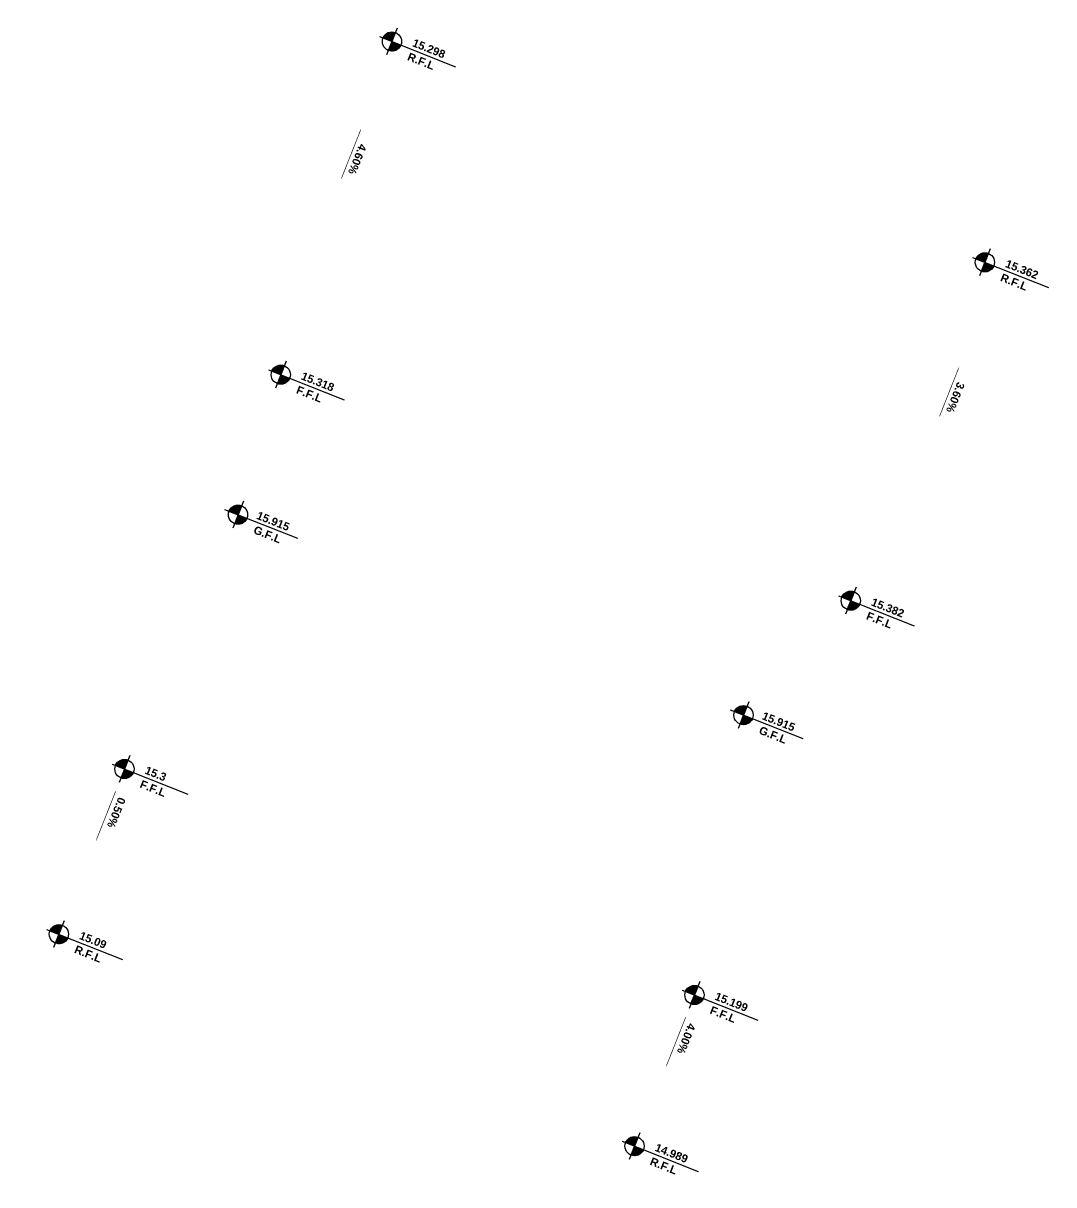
# Model space of a CAD drawing. Extents: x 406735 to 407516, y 2905844 to 2906372.
# Drawn here: x 407227.86 to 407260.05, y 2906331.15 to 2906367.44 of the extents above; entities that cross this region are included whole.
import ezdxf
from ezdxf.enums import TextEntityAlignment as Align

# ---------------------------------------------------------------- set-up
doc = ezdxf.new("R2010")
doc.units = 0
doc.layers.add('L-ANNO-TEXT', color=50, linetype='Continuous')
doc.styles.add('DIM-2_$0$DIM&GRADING 44$0$EN-SB', font='swissb.ttf')
pattern_1 = [(270, (-2e-11, 30.019995), (0.01875, -2e-18), [])]
pattern_2 = [(270, (0, 18.650001), (0.01875, -2e-18), [])]
pattern_3 = [(270, (0, 5.400143), (0.01875, -2e-18), [])]
pattern_4 = [(270, (0.000731, 0.318713), (0.01875, -2e-18), [])]
pattern_5 = [(270, (-1.797784, 14.09182), (0.01875, -2e-18), [])]
pattern_6 = [(270, (-0.608021, 29.606016), (0.01875, -2e-18), [])]
pattern_7 = [(270, (-2e-12, -0.154208), (0.01875, -2e-18), [])]
pattern_8 = [(270, (0.37089, 14.09182), (0.01875, -2e-18), [])]

# ---------------------------------------------------------------- blocks, each defined once
blk = doc.blocks.new('*U53')
h = blk.add_hatch()
h.set_pattern_fill('ANSI31', color=256, scale=0.15, angle=225, style=0)
h.set_pattern_definition(pattern_1)
edge = h.paths.add_edge_path()
edge.add_line((-0.3, 30.02), (0, 30.02))
edge.add_line((0, 30.02), (0, 30.32))
edge.add_ellipse((0, 30.02), major_axis=(-0.212, -0.212), ratio=1, start_angle=225, end_angle=315)
h = blk.add_hatch()
h.set_pattern_fill('ANSI31', color=256, scale=0.15, angle=225, style=0)
h.set_pattern_definition(pattern_1)
edge = h.paths.add_edge_path()
edge.add_ellipse((0, 30.02), major_axis=(-0.212, -0.212), ratio=1, start_angle=45, end_angle=135)
edge.add_line((0.3, 30.02), (0, 30.02))
edge.add_line((0, 30.02), (0, 29.72))
h = blk.add_hatch()
h.set_pattern_fill('ANSI31', color=256, scale=0.15, angle=225, style=0)
h.set_pattern_definition(pattern_2)
edge = h.paths.add_edge_path()
edge.add_line((-0.3, 18.65), (0, 18.65))
edge.add_line((0, 18.65), (0, 18.95))
edge.add_ellipse((0, 18.65), major_axis=(-0.212, -0.212), ratio=1, start_angle=225, end_angle=315)
h = blk.add_hatch()
h.set_pattern_fill('ANSI31', color=256, scale=0.15, angle=225, style=0)
h.set_pattern_definition(pattern_2)
edge = h.paths.add_edge_path()
edge.add_ellipse((0, 18.65), major_axis=(-0.212, -0.212), ratio=1, start_angle=45, end_angle=135)
edge.add_line((0.3, 18.65), (0, 18.65))
edge.add_line((0, 18.65), (0, 18.35))
h = blk.add_hatch()
h.set_pattern_fill('ANSI31', color=256, scale=0.15, angle=225, style=0)
h.set_pattern_definition(pattern_5)
edge = h.paths.add_edge_path()
edge.add_line((-2.098, 14.092), (-1.798, 14.092))
edge.add_line((-1.798, 14.092), (-1.798, 14.392))
edge.add_ellipse((-1.798, 14.092), major_axis=(-0.212, -0.212), ratio=1, start_angle=225, end_angle=315)
h = blk.add_hatch()
h.set_pattern_fill('ANSI31', color=256, scale=0.15, angle=225, style=0)
h.set_pattern_definition(pattern_5)
edge = h.paths.add_edge_path()
edge.add_ellipse((-1.798, 14.092), major_axis=(-0.212, -0.212), ratio=1, start_angle=45, end_angle=135)
edge.add_line((-1.498, 14.092), (-1.798, 14.092))
edge.add_line((-1.798, 14.092), (-1.798, 13.792))
h = blk.add_hatch()
h.set_pattern_fill('ANSI31', color=256, scale=0.15, angle=225, style=0)
h.set_pattern_definition(pattern_3)
edge = h.paths.add_edge_path()
edge.add_line((-0.3, 5.4), (0, 5.4))
edge.add_line((0, 5.4), (0, 5.7))
edge.add_ellipse((0, 5.4), major_axis=(-0.212, -0.212), ratio=1, start_angle=225, end_angle=315)
h = blk.add_hatch()
h.set_pattern_fill('ANSI31', color=256, scale=0.15, angle=225, style=0)
h.set_pattern_definition(pattern_3)
edge = h.paths.add_edge_path()
edge.add_ellipse((0, 5.4), major_axis=(-0.212, -0.212), ratio=1, start_angle=45, end_angle=135)
edge.add_line((0.3, 5.4), (0, 5.4))
edge.add_line((0, 5.4), (0, 5.1))
h = blk.add_hatch()
h.set_pattern_fill('ANSI31', color=256, scale=0.15, angle=225, style=0)
h.set_pattern_definition(pattern_4)
edge = h.paths.add_edge_path()
edge.add_line((-0.299, 0.319), (0.001, 0.319))
edge.add_line((0.001, 0.319), (0.001, 0.619))
edge.add_ellipse((0.001, 0.319), major_axis=(-0.212, -0.212), ratio=1, start_angle=225, end_angle=315)
h = blk.add_hatch()
h.set_pattern_fill('ANSI31', color=256, scale=0.15, angle=225, style=0)
h.set_pattern_definition(pattern_4)
edge = h.paths.add_edge_path()
edge.add_ellipse((0.001, 0.319), major_axis=(-0.212, -0.212), ratio=1, start_angle=45, end_angle=135)
edge.add_line((0.301, 0.319), (0.001, 0.319))
edge.add_line((0.001, 0.319), (0.001, 0.019))
for p, q in [((0, 30.47, 0), (0, 29.57, 0)), ((-0.413, 30.02, 0), (2.135, 30.02, 0)), ((0, 19.1, 0), (0, 18.2, 0)), ((-0.413, 18.65, 0), (2.135, 18.65, 0)), ((-1.798, 14.542, 0), (-1.798, 13.642, 0)), ((-2.248, 14.092, 0), (0.197, 14.092, 0)), ((0, 5.85, 0), (0, 4.95, 0)), ((-0.413, 5.4, 0), (2.135, 5.4, 0)), ((0.001, 0.769, 0), (0.001, -0.131, 0)), ((-0.412, 0.319, 0), (2.136, 0.319, 0))]:
    blk.add_line(p, q)
at = {"elevation": 0}
for points in [[(0.455, 25.021, 0.02, 0.02, 0), (0.455, 26.308, 0.1, 0, 0), (0.455, 26.692, 0, 0, 0)], [(0.002, 4.649, 0.02, 0.02, 0), (0.002, 3.362, 0.1, 0, 0), (0.002, 2.978, 0, 0, 0)]]:
    blk.add_lwpolyline(points, format="xyseb", dxfattribs=at)
for centre in [(0, 30.02, 0), (0, 18.65, 0), (-1.798, 14.092, 0), (0, 5.4, 0), (0.001, 0.319, 0)]:
    blk.add_circle(centre, 0.3)
at = {"layer": 'L-ANNO-TEXT', "char_height": 0.25, "attachment_point": 1, "style": 'DIM-2_$0$DIM&GRADING 44$0$EN-SB'}
for s, insert in [('R.F.L', (0.639, 29.909)), ('F.F.L', (0.639, 18.539)), ('G.F.L', (-1.159, 13.981)), ('F.F.L', (0.639, 5.289)), ('R.F.L', (0.639, 0.208))]:
    blk.add_mtext_dynamic_manual_height_columns(s, width=0.67373, gutter_width=12.5, heights=[0], dxfattribs=dict(at, insert=insert))
at = {"layer": 'L-ANNO-TEXT', "style": 'DIM-2_$0$DIM&GRADING 44$0$EN-SB'}
for tag, p in [('L7', (0.622, 30.117, 0)), ('L6', (0.622, 18.747, 0)), ('L2', (0.622, 5.497, 0)), ('L1', (0.623, 0.416, 0))]:
    blk.add_attdef(tag, p, '', height=0.25, rotation=360, dxfattribs=at)
for tag, p in [('L5', (0.575, 25.261, 0)), ('L3', (0.144, 3.544, 0))]:
    blk.add_attdef(tag, text='', height=0.25, rotation=270, dxfattribs=at).set_placement(p, align=Align.RIGHT)
at = {"layer": 'L-ANNO-TEXT', "style": 'DIM-2_$0$DIM&GRADING 44$0$EN-SB', "flags": 8}
blk.add_attdef('L4', (-1.237, 14.184, 0), '', height=0.25, rotation=0, dxfattribs=at)
blk = doc.blocks.new('*U43')
h = blk.add_hatch()
h.set_pattern_fill('ANSI31', color=256, scale=0.15, angle=225, style=0)
h.set_pattern_definition(pattern_6)
edge = h.paths.add_edge_path()
edge.add_line((-0.908, 29.606), (-0.608, 29.606))
edge.add_line((-0.608, 29.606), (-0.608, 29.906))
edge.add_ellipse((-0.608, 29.606), major_axis=(-0.212, -0.212), ratio=1, start_angle=225, end_angle=315)
h = blk.add_hatch()
h.set_pattern_fill('ANSI31', color=256, scale=0.15, angle=225, style=0)
h.set_pattern_definition(pattern_6)
edge = h.paths.add_edge_path()
edge.add_ellipse((-0.608, 29.606), major_axis=(-0.212, -0.212), ratio=1, start_angle=45, end_angle=135)
edge.add_line((-0.308, 29.606), (-0.608, 29.606))
edge.add_line((-0.608, 29.606), (-0.608, 29.306))
h = blk.add_hatch()
h.set_pattern_fill('ANSI31', color=256, scale=0.15, angle=225, style=0)
h.set_pattern_definition(pattern_2)
edge = h.paths.add_edge_path()
edge.add_line((-0.3, 18.65), (0, 18.65))
edge.add_line((0, 18.65), (0, 18.95))
edge.add_ellipse((0, 18.65), major_axis=(-0.212, -0.212), ratio=1, start_angle=225, end_angle=315)
h = blk.add_hatch()
h.set_pattern_fill('ANSI31', color=256, scale=0.15, angle=225, style=0)
h.set_pattern_definition(pattern_2)
edge = h.paths.add_edge_path()
edge.add_ellipse((0, 18.65), major_axis=(-0.212, -0.212), ratio=1, start_angle=45, end_angle=135)
edge.add_line((0.3, 18.65), (0, 18.65))
edge.add_line((0, 18.65), (0, 18.35))
h = blk.add_hatch()
h.set_pattern_fill('ANSI31', color=256, scale=0.15, angle=225, style=0)
h.set_pattern_definition(pattern_8)
edge = h.paths.add_edge_path()
edge.add_line((0.071, 14.092), (0.371, 14.092))
edge.add_line((0.371, 14.092), (0.371, 14.392))
edge.add_ellipse((0.371, 14.092), major_axis=(-0.212, -0.212), ratio=1, start_angle=225, end_angle=315)
h = blk.add_hatch()
h.set_pattern_fill('ANSI31', color=256, scale=0.15, angle=225, style=0)
h.set_pattern_definition(pattern_8)
edge = h.paths.add_edge_path()
edge.add_ellipse((0.371, 14.092), major_axis=(-0.212, -0.212), ratio=1, start_angle=45, end_angle=135)
edge.add_line((0.671, 14.092), (0.371, 14.092))
edge.add_line((0.371, 14.092), (0.371, 13.792))
h = blk.add_hatch()
h.set_pattern_fill('ANSI31', color=256, scale=0.15, angle=225, style=0)
h.set_pattern_definition(pattern_3)
edge = h.paths.add_edge_path()
edge.add_line((-0.3, 5.4), (0, 5.4))
edge.add_line((0, 5.4), (0, 5.7))
edge.add_ellipse((0, 5.4), major_axis=(-0.212, -0.212), ratio=1, start_angle=225, end_angle=315)
h = blk.add_hatch()
h.set_pattern_fill('ANSI31', color=256, scale=0.15, angle=225, style=0)
h.set_pattern_definition(pattern_3)
edge = h.paths.add_edge_path()
edge.add_ellipse((0, 5.4), major_axis=(-0.212, -0.212), ratio=1, start_angle=45, end_angle=135)
edge.add_line((0.3, 5.4), (0, 5.4))
edge.add_line((0, 5.4), (0, 5.1))
h = blk.add_hatch()
h.set_pattern_fill('ANSI31', color=256, scale=0.15, angle=225, style=0)
h.set_pattern_definition(pattern_7)
edge = h.paths.add_edge_path()
edge.add_line((-0.3, -0.154), (0, -0.154))
edge.add_line((0, -0.154), (0, 0.146))
edge.add_ellipse((0, -0.154), major_axis=(-0.212, -0.212), ratio=1, start_angle=225, end_angle=315)
h = blk.add_hatch()
h.set_pattern_fill('ANSI31', color=256, scale=0.15, angle=225, style=0)
h.set_pattern_definition(pattern_7)
edge = h.paths.add_edge_path()
edge.add_ellipse((0, -0.154), major_axis=(-0.212, -0.212), ratio=1, start_angle=45, end_angle=135)
edge.add_line((0.3, -0.154), (0, -0.154))
edge.add_line((0, -0.154), (0, -0.454))
for p, q in [((-0.608, 30.056, 0), (-0.608, 29.156, 0)), ((-1.021, 29.606, 0), (1.527, 29.606, 0)), ((0, 19.1, 0), (0, 18.2, 0)), ((-0.413, 18.65, 0), (2.135, 18.65, 0)), ((0.371, 14.542, 0), (0.371, 13.642, 0)), ((-0.079, 14.092, 0), (2.366, 14.092, 0)), ((0, 5.85, 0), (0, 4.95, 0)), ((-0.413, 5.4, 0), (2.135, 5.4, 0)), ((0, 0.296, 0), (0, -0.604, 0)), ((-0.413, -0.154, 0), (2.135, -0.154, 0))]:
    blk.add_line(p, q)
at = {"elevation": 0}
for points in [[(-0.498, 25.054, 0.02, 0.02, 0), (-0.498, 26.341, 0.1, 0, 0), (-0.498, 26.725, 0, 0, 0)], [(0.002, 4.649, 0.02, 0.02, 0), (0.002, 3.362, 0.1, 0, 0), (0.002, 2.978, 0, 0, 0)]]:
    blk.add_lwpolyline(points, format="xyseb", dxfattribs=at)
for centre in [(-0.608, 29.606, 0), (0, 18.65, 0), (0.371, 14.092, 0), (0, 5.4, 0), (0, -0.154, 0)]:
    blk.add_circle(centre, 0.3)
at = {"layer": 'L-ANNO-TEXT', "char_height": 0.25, "attachment_point": 1, "style": 'DIM-2_$0$DIM&GRADING 44$0$EN-SB'}
for s, insert in [('R.F.L', (0.031, 29.495)), ('F.F.L', (0.639, 18.539)), ('G.F.L', (1.01, 13.981)), ('F.F.L', (0.639, 5.289)), ('R.F.L', (0.639, -0.265))]:
    blk.add_mtext_dynamic_manual_height_columns(s, width=0.67373, gutter_width=12.5, heights=[0], dxfattribs=dict(at, insert=insert))
at = {"layer": 'L-ANNO-TEXT', "style": 'DIM-2_$0$DIM&GRADING 44$0$EN-SB'}
for tag, p in [('L7', (0.014, 29.703, 0)), ('L6', (0.622, 18.747, 0)), ('L2', (0.622, 5.497, 0)), ('L1', (0.622, -0.057, 0))]:
    blk.add_attdef(tag, p, '', height=0.25, rotation=360, dxfattribs=at)
for tag, p in [('L5', (-0.378, 25.294, 0)), ('L3', (0.144, 3.544, 0))]:
    blk.add_attdef(tag, text='', height=0.25, rotation=270, dxfattribs=at).set_placement(p, align=Align.RIGHT)
at = {"layer": 'L-ANNO-TEXT', "style": 'DIM-2_$0$DIM&GRADING 44$0$EN-SB', "flags": 8}
blk.add_attdef('L4', (0.932, 14.184, 0), '', height=0.25, rotation=0, dxfattribs=at)

msp = doc.modelspace()

# ---------------------------------------------------------------- block references
ref = msp.add_blockref('*U43', (407229.032, 2906339.122, 0), dxfattribs=dict(rotation=338.3717239690189))
ref.add_attrib('L5', '4.60%', dxfattribs={"layer": 'L-ANNO-TEXT', "height": 0.25, "rotation": 248.3717, "style": 'DIM-2_$0$DIM&GRADING 44$0$EN-SB', "flags": 8}).set_placement((407238.003, 2906362.774, 0), align=Align.RIGHT)
ref.add_attrib('L1', '15.09', (407229.589, 2906338.839, 0), dxfattribs={"layer": 'L-ANNO-TEXT', "height": 0.25, "rotation": 338.3717, "style": 'DIM-2_$0$DIM&GRADING 44$0$EN-SB'})
ref.add_attrib('L2', '15.3', (407231.637, 2906344.003, 0), dxfattribs={"layer": 'L-ANNO-TEXT', "height": 0.25, "rotation": 338.3717, "style": 'DIM-2_$0$DIM&GRADING 44$0$EN-SB'})
ref.add_attrib('L4', '15.915', (407235.126, 2906351.964, 0), dxfattribs={"layer": 'L-ANNO-TEXT', "height": 0.25, "rotation": 338.3717, "style": 'DIM-2_$0$DIM&GRADING 44$0$EN-SB'})
ref.add_attrib('L3', '0.50%', dxfattribs={"layer": 'L-ANNO-TEXT', "height": 0.25, "rotation": 248.3717, "style": 'DIM-2_$0$DIM&GRADING 44$0$EN-SB'}).set_placement((407230.472, 2906342.363, 0), align=Align.RIGHT)
ref.add_attrib('L6', '15.318', (407236.52, 2906356.32, 0), dxfattribs={"layer": 'L-ANNO-TEXT', "height": 0.25, "rotation": 338.3717, "style": 'DIM-2_$0$DIM&GRADING 44$0$EN-SB'})
ref.add_attrib('L7', '15.298', (407239.993, 2906366.728, 0), dxfattribs={"layer": 'L-ANNO-TEXT', "height": 0.25, "rotation": 338.3717, "style": 'DIM-2_$0$DIM&GRADING 44$0$EN-SB'})
ref = msp.add_blockref('*U53', (407246.839, 2906332.062, 0), dxfattribs=dict(rotation=338.3717239602045))
ref.add_attrib('L5', '3.60%', dxfattribs={"layer": 'L-ANNO-TEXT', "height": 0.25, "rotation": 248.3717, "style": 'DIM-2_$0$DIM&GRADING 44$0$EN-SB', "flags": 8}).set_placement((407256.684, 2906355.332, 0), align=Align.RIGHT)
ref.add_attrib('L1', '14.989', (407247.571, 2906332.219, 0), dxfattribs={"layer": 'L-ANNO-TEXT', "height": 0.25, "rotation": 338.3717, "style": 'DIM-2_$0$DIM&GRADING 44$0$EN-SB'})
ref.add_attrib('L2', '15.199', (407249.443, 2906336.942, 0), dxfattribs={"layer": 'L-ANNO-TEXT', "height": 0.25, "rotation": 338.3717, "style": 'DIM-2_$0$DIM&GRADING 44$0$EN-SB'})
ref.add_attrib('L4', '15.915', (407250.917, 2906345.703, 0), dxfattribs={"layer": 'L-ANNO-TEXT', "height": 0.25, "rotation": 338.3717, "style": 'DIM-2_$0$DIM&GRADING 44$0$EN-SB'})
ref.add_attrib('L3', '4.00%', dxfattribs={"layer": 'L-ANNO-TEXT', "height": 0.25, "rotation": 248.3717, "style": 'DIM-2_$0$DIM&GRADING 44$0$EN-SB'}).set_placement((407248.279, 2906335.303, 0), align=Align.RIGHT)
ref.add_attrib('L6', '15.382', (407254.327, 2906349.259, 0), dxfattribs={"layer": 'L-ANNO-TEXT', "height": 0.25, "rotation": 338.3717, "style": 'DIM-2_$0$DIM&GRADING 44$0$EN-SB'})
ref.add_attrib('L7', '15.362', (407258.518, 2906359.829, 0), dxfattribs={"layer": 'L-ANNO-TEXT', "height": 0.25, "rotation": 338.3717, "style": 'DIM-2_$0$DIM&GRADING 44$0$EN-SB'})

doc.saveas('drawing.dxf')
